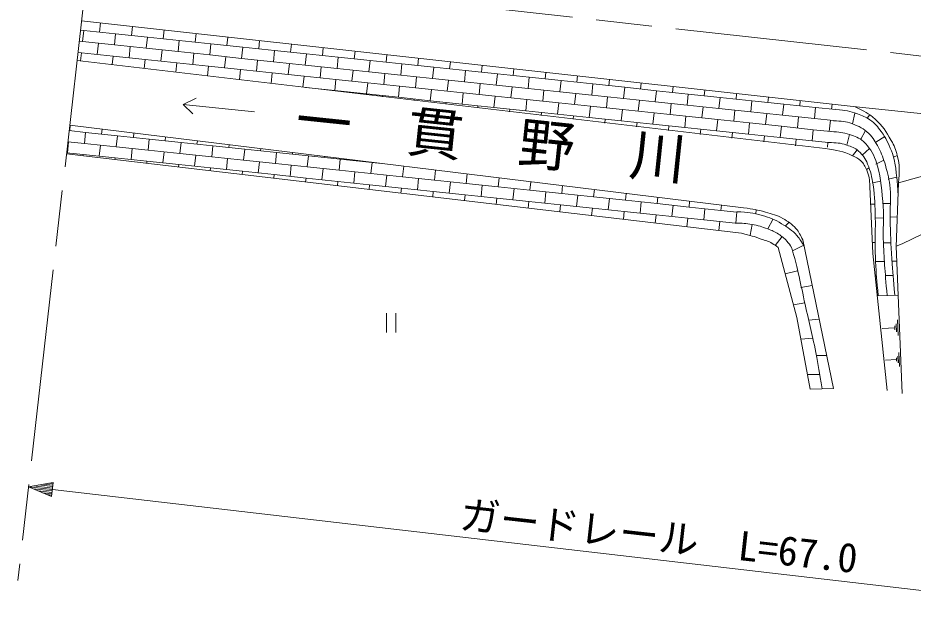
# Model space of a CAD drawing. Units: millimetres, scale not verified. Extents: x 40000 to 680000, y 20000 to 380000.
# Drawn here: x 72128 to 128085, y 241360 to 278259 of the extents above; entities that cross this region are included whole.
import ezdxf
from ezdxf.enums import TextEntityAlignment as Align

# ---------------------------------------------------------------- set-up
doc = ezdxf.new("R2010")
doc.units = ezdxf.units.MM
doc.header["$LTSCALE"] = 1000
doc.linetypes.add('CHAIN', pattern=[18.5, 12, -1.5, 3.5, -1.5])
for name, color, linetype, lineweight in [('M-BGD', 7, 'Continuous', 13), ('M-BMK', 2, 'CHAIN', 13), ('M-STR-HTXT', 7, 'Continuous', 13)]:
    doc.layers.add(name, color=color, linetype=linetype, lineweight=lineweight)
doc.styles.add('ＭＳ ゴシック', font='')
doc.styles.get('ＭＳ ゴシック').set_extended_font_data('MS Gothic')

msp = doc.modelspace()

# ---------------------------------------------------------------- linework, layer by layer
at = {"layer": 'M-BGD'}
for p, q in [((124338, 272710), (76110, 278077)), ((77237, 277367), (77297, 277945)), ((79226, 277158), (79285, 277724)), ((76044, 277493), (76242, 277472)), ((76169, 276776), (76242, 277472)), ((76242, 277472), (78231, 277263)), ((78158, 276567), (78231, 277263)), ((78231, 277263), (80220, 277054)), ((80147, 276358), (80220, 277054)), ((80220, 277054), (82209, 276845)), ((81215, 276949), (81273, 277503)), ((83204, 276740), (83261, 277282)), ((85193, 276531), (85249, 277060)), ((75965, 276797), (76169, 276776)), ((76169, 276776), (78158, 276567)), ((77090, 275975), (77164, 276671)), ((78158, 276567), (80147, 276358)), ((79079, 275766), (79153, 276462)), ((82136, 276149), (82209, 276845)), ((82209, 276845), (84198, 276636)), ((84125, 275940), (84198, 276636)), ((84198, 276636), (86187, 276427)), ((87182, 276322), (87236, 276839)), ((89171, 276113), (89224, 276618)), ((75886, 276102), (76096, 276080)), ((76043, 275572), (76096, 276080)), ((76096, 276080), (78085, 275871)), ((78029, 275336), (78085, 275871)), ((78085, 275871), (80074, 275661)), ((80147, 276358), (82136, 276149)), ((81068, 275557), (81142, 276253)), ((82136, 276149), (84125, 275940)), ((83058, 275348), (83131, 276044)), ((84125, 275940), (86114, 275730)), ((86114, 275730), (86187, 276427)), ((86187, 276427), (88176, 276218)), ((88103, 275521), (88176, 276218)), ((88176, 276218), (90166, 276009)), ((90092, 275312), (90166, 276009)), ((90166, 276009), (92155, 275799)), ((91160, 275904), (91212, 276397)), ((93149, 275695), (93200, 276176)), ((95138, 275486), (95187, 275954)), ((75828, 275598), (122587, 270098)), ((80015, 275101), (80074, 275661)), ((80074, 275661), (82063, 275452)), ((82001, 274865), (82063, 275452)), ((82063, 275452), (84052, 275243)), ((85047, 275139), (85120, 275835)), ((86114, 275730), (88103, 275521)), ((87036, 274930), (87109, 275626)), ((88103, 275521), (90092, 275312)), ((89025, 274721), (89098, 275417)), ((90092, 275312), (92081, 275103)), ((92081, 275103), (92155, 275799)), ((92155, 275799), (94144, 275590)), ((94070, 274894), (94144, 275590)), ((94144, 275590), (96133, 275381)), ((96059, 274685), (96133, 275381)), ((96133, 275381), (98122, 275172)), ((97127, 275277), (97175, 275733)), ((99116, 275068), (99163, 275512)), ((83987, 274629), (84052, 275243)), ((84052, 275243), (86041, 275034)), ((85974, 274394), (86041, 275034)), ((86041, 275034), (88030, 274825)), ((87960, 274158), (88030, 274825)), ((88030, 274825), (90019, 274616)), ((91014, 274512), (91087, 275208)), ((92081, 275103), (94070, 274894)), ((93003, 274303), (93076, 274999)), ((94070, 274894), (96059, 274685)), ((94992, 274094), (95065, 274790)), ((98049, 274476), (98122, 275172)), ((98122, 275172), (100111, 274963)), ((100038, 274267), (100111, 274963)), ((100111, 274963), (102100, 274754)), ((101105, 274859), (101151, 275291)), ((102027, 274058), (102100, 274754)), ((102100, 274754), (104089, 274545)), ((103094, 274650), (103138, 275069)), ((105083, 274441), (105126, 274848)), ((89946, 273922), (90019, 274616)), ((90019, 274616), (92008, 274407)), ((91935, 273711), (92008, 274407)), ((92008, 274407), (93997, 274198)), ((93924, 273502), (93997, 274198)), ((93997, 274198), (95986, 273989)), ((96059, 274685), (98049, 274476)), ((96981, 273884), (97054, 274581)), ((98049, 274476), (100038, 274267)), ((98970, 273675), (99043, 274372)), ((100038, 274267), (102027, 274058)), ((104016, 273849), (104089, 274545)), ((104089, 274545), (106078, 274336)), ((106005, 273640), (106078, 274336)), ((106078, 274336), (108067, 274127)), ((107072, 274232), (107114, 274627)), ((109061, 274022), (109102, 274406)), ((90103, 273904), (91935, 273711)), ((90939, 273804), (90941, 273816)), ((91935, 273711), (93924, 273502)), ((95913, 273293), (95986, 273989)), ((95986, 273989), (97975, 273780)), ((97902, 273084), (97975, 273780)), ((97975, 273780), (99964, 273571)), ((100959, 273466), (101032, 274163)), ((102027, 274058), (104016, 273849)), ((102948, 273257), (103021, 273953)), ((104016, 273849), (106005, 273640)), ((104937, 273048), (105010, 273744)), ((106005, 273640), (107994, 273431)), ((107994, 273431), (108067, 274127)), ((108067, 274127), (110056, 273918)), ((109983, 273222), (110056, 273918)), ((110056, 273918), (112045, 273709)), ((111050, 273813), (111089, 274185)), ((111972, 273013), (112045, 273709)), ((112045, 273709), (114034, 273500)), ((113040, 273604), (113077, 273963)), ((115029, 273395), (115065, 273742)), ((82455, 272844), (83263, 273238)), ((92926, 273569), (92930, 273606)), ((93924, 273502), (95913, 273293)), ((94912, 273333), (94919, 273397)), ((95913, 273293), (97902, 273084)), ((96898, 273097), (96908, 273188)), ((97902, 273084), (99891, 272875)), ((99891, 272875), (99964, 273571)), ((99964, 273571), (101953, 273362)), ((101880, 272666), (101953, 273362)), ((101953, 273362), (103942, 273153)), ((103869, 272457), (103942, 273153)), ((103942, 273153), (105932, 272944)), ((106926, 272839), (106999, 273535)), ((107994, 273431), (109983, 273222)), ((108915, 272630), (108988, 273326)), ((109983, 273222), (111972, 273013)), ((110904, 272421), (110977, 273117)), ((113961, 272804), (114034, 273500)), ((114034, 273500), (116023, 273291)), ((115950, 272595), (116023, 273291)), ((116023, 273291), (118012, 273082)), ((117018, 273186), (117053, 273521)), ((117939, 272386), (118012, 273082)), ((118012, 273082), (120001, 272873)), ((119007, 272977), (119041, 273300)), ((120996, 272768), (121028, 273079)), ((86910, 272378), (82455, 272844)), ((82455, 272844), (83056, 272254)), ((98884, 272861), (98897, 272979)), ((99891, 272875), (101880, 272666)), ((100871, 272626), (100886, 272770)), ((101880, 272666), (103869, 272457)), ((102857, 272390), (102875, 272561)), ((105858, 272248), (105932, 272944)), ((105932, 272944), (107921, 272735)), ((107847, 272039), (107921, 272735)), ((107921, 272735), (109910, 272526)), ((109836, 271829), (109910, 272526)), ((109910, 272526), (111899, 272317)), ((111972, 273013), (113961, 272804)), ((112893, 272212), (112966, 272908)), ((113961, 272804), (115950, 272595)), ((114882, 272003), (114955, 272699)), ((115950, 272595), (117939, 272386)), ((119928, 272177), (120001, 272873)), ((120001, 272873), (121990, 272664)), ((121917, 271967), (121990, 272664)), ((121990, 272664), (123262, 272530)), ((122985, 272559), (123016, 272857)), ((124338, 272710), (142104, 270927)), ((103869, 272457), (105858, 272248)), ((104843, 272154), (104864, 272352)), ((105858, 272248), (107847, 272039)), ((106829, 271919), (106853, 272143)), ((107847, 272039), (109836, 271829)), ((111825, 271620), (111899, 272317)), ((111899, 272317), (113888, 272108)), ((113815, 271411), (113888, 272108)), ((113888, 272108), (115877, 271898)), ((116871, 271794), (116944, 272490)), ((117939, 272386), (119928, 272177)), ((118860, 271585), (118933, 272281)), ((119928, 272177), (121917, 271967)), ((120849, 271376), (120923, 272072)), ((121917, 271967), (123108, 271842)), ((124441, 272304), (124289, 271637)), ((125362, 272180), (125206, 271982)), ((117490, 266389), (75367, 271547)), ((75367, 271209), (75402, 271543)), ((108816, 271683), (108842, 271934)), ((109836, 271829), (111825, 271620)), ((110802, 271447), (110831, 271725)), ((111825, 271620), (113815, 271411)), ((112788, 271212), (112820, 271516)), ((113815, 271411), (115804, 271202)), ((115804, 271202), (115877, 271898)), ((115877, 271898), (117866, 271689)), ((117793, 270993), (117866, 271689)), ((117866, 271689), (119855, 271480)), ((119782, 270784), (119855, 271480)), ((119855, 271480), (121844, 271271)), ((122838, 271167), (122912, 271863)), ((75329, 271213), (76361, 271104)), ((76288, 270408), (76361, 271104)), ((76361, 271104), (78350, 270895)), ((77356, 271000), (77387, 271300)), ((78277, 270199), (78350, 270895)), ((78350, 270895), (80339, 270686)), ((79345, 270791), (79373, 271057)), ((114774, 270976), (114809, 271307)), ((115804, 271202), (117793, 270993)), ((116760, 270740), (116798, 271098)), ((117793, 270993), (119782, 270784)), ((118747, 270504), (118787, 270889)), ((121771, 270575), (121844, 271271)), ((121844, 271271), (122954, 271155)), ((124110, 270963), (123934, 270305)), ((125095, 271182), (124825, 270684)), ((126311, 270840), (125758, 270481)), ((75220, 269817), (75293, 270513)), ((75250, 270517), (76288, 270408)), ((76288, 270408), (78277, 270199)), ((77209, 269607), (77282, 270304)), ((80266, 269990), (80339, 270686)), ((80339, 270686), (82328, 270477)), ((81334, 270582), (81358, 270814)), ((82255, 269781), (82328, 270477)), ((82328, 270477), (84317, 270268)), ((83323, 270373), (83344, 270570)), ((85312, 270164), (85329, 270327)), ((119782, 270784), (121771, 270575)), ((120733, 270269), (120776, 270680)), ((121771, 270575), (122800, 270467)), ((122734, 270175), (122765, 270471)), ((75165, 269767), (117363, 264795)), ((75171, 269822), (76215, 269712)), ((78277, 270199), (80266, 269990)), ((79198, 269398), (79272, 270095)), ((80266, 269990), (82255, 269781)), ((81187, 269189), (81261, 269886)), ((82255, 269781), (84244, 269572)), ((84244, 269572), (84317, 270268)), ((84317, 270268), (86306, 270059)), ((86233, 269363), (86306, 270059)), ((86306, 270059), (88295, 269850)), ((87301, 269955), (87314, 270084)), ((88222, 269154), (88295, 269850)), ((88295, 269850), (90284, 269641)), ((89290, 269745), (89300, 269841)), ((124580, 270011), (124304, 269635)), ((125351, 270087), (124909, 269687)), ((134233, 269981), (127173, 267938)), ((76208, 269644), (76215, 269712)), ((76215, 269712), (78204, 269503)), ((78194, 269410), (78204, 269503)), ((78204, 269503), (80193, 269294)), ((80180, 269176), (80193, 269294)), ((80193, 269294), (82182, 269085)), ((83176, 268980), (83250, 269676)), ((84244, 269572), (86233, 269363)), ((85165, 268771), (85239, 269467)), ((86233, 269363), (88222, 269154)), ((87155, 268562), (87228, 269258)), ((88222, 269154), (90211, 268945)), ((90211, 268945), (90284, 269641)), ((90284, 269641), (92273, 269432)), ((91279, 269536), (91285, 269598)), ((92200, 268736), (92273, 269432)), ((92273, 269432), (94263, 269223)), ((93268, 269327), (93271, 269355)), ((94189, 268527), (94263, 269223)), ((94263, 269223), (94858, 269160)), ((126263, 269368), (125752, 269120)), ((127099, 269650), (126851, 269555)), ((82167, 268942), (82182, 269085)), ((82182, 269085), (84171, 268876)), ((84153, 268708), (84171, 268876)), ((84171, 268876), (86160, 268667)), ((86140, 268474), (86160, 268667)), ((86160, 268667), (88149, 268458)), ((89144, 268353), (89217, 269049)), ((90211, 268945), (92200, 268736)), ((91133, 268144), (91206, 268840)), ((92200, 268736), (94189, 268527)), ((93122, 267935), (93195, 268631)), ((96178, 268318), (96249, 268990)), ((98167, 268109), (98235, 268747)), ((125346, 268894), (125164, 268774)), ((88126, 268240), (88149, 268458)), ((88149, 268458), (90138, 268249)), ((90113, 268006), (90138, 268249)), ((90138, 268249), (92127, 268040)), ((92099, 267772), (92127, 268040)), ((92127, 268040), (94116, 267830)), ((94189, 268527), (96178, 268318)), ((95111, 267726), (95184, 268422)), ((96178, 268318), (98167, 268109)), ((97100, 267517), (97173, 268213)), ((98167, 268109), (100156, 267899)), ((100156, 267899), (100220, 268504)), ((102146, 267690), (102205, 268260)), ((126071, 268061), (125552, 267953)), ((127060, 268308), (126529, 268177)), ((94085, 267538), (94116, 267830)), ((94116, 267830), (96105, 267621)), ((96072, 267304), (96105, 267621)), ((96105, 267621), (98094, 267412)), ((99089, 267308), (99162, 268004)), ((100156, 267899), (102146, 267690)), ((101078, 267099), (101151, 267795)), ((102146, 267690), (104135, 267481)), ((103067, 266890), (103140, 267586)), ((104135, 267481), (104191, 268017)), ((104135, 267481), (106124, 267272)), ((106124, 267272), (106176, 267774)), ((108113, 267063), (108162, 267531)), ((125563, 263532), (125382, 267716)), ((127173, 267938), (127027, 263938)), ((98058, 267070), (98094, 267412)), ((98094, 267412), (100083, 267203)), ((100045, 266836), (100083, 267203)), ((100083, 267203), (102072, 266994)), ((102031, 266602), (102072, 266994)), ((102072, 266994), (104061, 266785)), ((105056, 266681), (105129, 267377)), ((106124, 267272), (108113, 267063)), ((107045, 266472), (107118, 267168)), ((108113, 267063), (110102, 266854)), ((109034, 266263), (109107, 266959)), ((110102, 266854), (110147, 267288)), ((112091, 266645), (112133, 267045)), ((127403, 264126), (133441, 267112)), ((104018, 266368), (104061, 266785)), ((104061, 266785), (106050, 266576)), ((106004, 266134), (106050, 266576)), ((106050, 266576), (108039, 266367)), ((107990, 265900), (108039, 266367)), ((108039, 266367), (110029, 266158)), ((110102, 266854), (112091, 266645)), ((111023, 266054), (111096, 266750)), ((112091, 266645), (114080, 266436)), ((113012, 265844), (113085, 266541)), ((114080, 266436), (114118, 266802)), ((114080, 266436), (116069, 266227)), ((116069, 266227), (116104, 266558)), ((125696, 266616), (125429, 266617)), ((126663, 266656), (126193, 266649)), ((109977, 265666), (110029, 266158)), ((110029, 266158), (112018, 265949)), ((111963, 265432), (112018, 265949)), ((112018, 265949), (114007, 265740)), ((115001, 265635), (115074, 266332)), ((116069, 266227), (117071, 266122)), ((117041, 265909), (117012, 265435)), ((117041, 265906), (117063, 266123)), ((118280, 266265), (118245, 266009)), ((126635, 265801), (127096, 265821)), ((113950, 265198), (114007, 265740)), ((114007, 265740), (115996, 265531)), ((115936, 264964), (115996, 265531)), ((115996, 265531), (116973, 265428)), ((118020, 265349), (117900, 264670)), ((119316, 265664), (118998, 265070)), ((120331, 265491), (120089, 265229)), ((125720, 265731), (126214, 265759)), ((119896, 264600), (119454, 264027)), ((121186, 264379), (123103, 255099)), ((125705, 264208), (125534, 264208)), ((126234, 264205), (126701, 264205)), ((127025, 263986), (127403, 264126)), ((120808, 259533), (119649, 263900)), ((121253, 264055), (120538, 263697)), ((127410, 254781), (127025, 263986)), ((126455, 254966), (125563, 263532)), ((125741, 263027), (126283, 263027)), ((126775, 263050), (127064, 263050)), ((120862, 262439), (120083, 262265)), ((125710, 262121), (125791, 262121)), ((126354, 262147), (126828, 262147)), ((121776, 261525), (121073, 261414)), ((127153, 260933), (125840, 260878)), ((121321, 260435), (120601, 260313)), ((95159, 259793), (95159, 258593)), ((95759, 259793), (95759, 258593)), ((121654, 255054), (120808, 259533)), ((122209, 259427), (121577, 259361)), ((127029, 259133), (127050, 258639)), ((127118, 259384), (127159, 258397)), ((126941, 258882), (126151, 258849)), ((126936, 259005), (126946, 258758)), ((121824, 258235), (121064, 258175)), ((122027, 257161), (122675, 257161)), ((127048, 256897), (126357, 256868)), ((127044, 257005), (127053, 256789)), ((127126, 257116), (127144, 256684)), ((127203, 257336), (127239, 256472)), ((121482, 255964), (122237, 255964)), ((123103, 255099), (121654, 255054))]:
    msp.add_line(p, q, dxfattribs=at)
for points, knots in [([(123265, 272546), (123879, 272464), (124104, 272454), (124601, 272261), (124920, 272137), (125110, 272076), (125389, 271878), (125710, 271648), (125855, 271467), (126093, 271152), (126414, 270728), (126518, 270437), (126729, 269948), (126832, 269708), (126864, 269563), (126922, 269308), (126999, 268970), (127009, 268773), (127050, 268428), (127108, 267953), (127113, 267791), (127146, 267207)], [0, 0, 0, 0, 1, 1, 1, 2, 2, 2, 3, 3, 3, 4, 4, 4, 5, 5, 5, 6, 6, 6, 7, 7, 7, 7]), ([(124462, 272698), (125045, 272427), (125281, 272306), (125713, 271928), (126202, 271501), (126382, 271159), (126716, 270602), (126922, 270258), (126991, 270036), (127099, 269650), (127281, 269005), (127221, 268692), (127173, 267938)], [0, 0, 0, 0, 1, 1, 1, 2, 2, 2, 3, 3, 3, 4, 4, 4, 4]), ([(123105, 271828), (123628, 271806), (123848, 271797), (124289, 271637), (124726, 271479), (124972, 271347), (125314, 271031), (125622, 270747), (125725, 270517), (125920, 270146), (126136, 269735), (126228, 269488), (126355, 269042), (126514, 268488), (126602, 268171), (126651, 267597), (126714, 266859), (126635, 266441), (126651, 265701), (126671, 264720), (126697, 264170), (126761, 263191), (126818, 262304), (126844, 262014), (126947, 260922)], [0, 0, 0, 0, 1, 1, 1, 2, 2, 2, 3, 3, 3, 4, 4, 4, 5, 5, 5, 6, 6, 6, 7, 7, 7, 8, 8, 8, 8]), ([(122953, 271152), (123475, 271117), (123678, 271114), (124110, 270963), (124469, 270838), (124704, 270789), (124980, 270528), (125382, 270148), (125554, 269855), (125747, 269337), (126101, 268389), (126074, 267791), (126190, 266786), (126294, 265888), (126193, 265375), (126221, 264471), (126266, 263073), (126317, 262609), (126461, 260899)], [0, 0, 0, 0, 1, 1, 1, 2, 2, 2, 3, 3, 3, 4, 4, 4, 5, 5, 5, 6, 6, 6, 6]), ([(122800, 270468), (123308, 270447), (123512, 270456), (123934, 270305), (124241, 270196), (124434, 270146), (124680, 269932), (124970, 269681), (125090, 269478), (125239, 269124), (125444, 268638), (125497, 268338), (125580, 267816), (125708, 267010), (125696, 266547), (125720, 265731), (125740, 265051), (125699, 264670), (125710, 263990), (125716, 263614), (125724, 263403), (125741, 263027), (125778, 262187), (125812, 261911), (125907, 260881)], [0, 0, 0, 0, 1, 1, 1, 2, 2, 2, 3, 3, 3, 4, 4, 4, 5, 5, 5, 6, 6, 6, 7, 7, 7, 8, 8, 8, 8]), ([(122587, 270098), (123373, 269957), (123688, 269957), (124304, 269635), (124509, 269527), (124643, 269488), (124813, 269331), (125015, 269146), (125075, 268987), (125189, 268737), (125358, 268368), (125351, 268169), (125382, 267716)], [0, 0, 0, 0, 1, 1, 1, 2, 2, 2, 3, 3, 3, 4, 4, 4, 4]), ([(117490, 266389), (118128, 266296), (118332, 266273), (118852, 266120), (119288, 265992), (119550, 265945), (119943, 265717), (120292, 265516), (120501, 265398), (120759, 265089), (120966, 264841), (121037, 264709), (121186, 264379)], [0, 0, 0, 0, 1, 1, 1, 2, 2, 2, 3, 3, 3, 4, 4, 4, 4]), ([(117074, 266143), (117787, 266097), (118049, 266091), (118641, 265913), (119140, 265762), (119424, 265661), (119868, 265388), (120269, 265140), (120519, 265010), (120821, 264649), (121030, 264399), (121108, 264278), (121275, 263950)], [0, 0, 0, 0, 1, 1, 1, 2, 2, 2, 3, 3, 3, 4, 4, 4, 4]), ([(116973, 265431), (117455, 265424), (117617, 265423), (118020, 265349), (118411, 265278), (118628, 265214), (118998, 265070), (119270, 264964), (119427, 264905), (119669, 264741), (119887, 264593), (120010, 264503), (120187, 264306), (120328, 264148), (120377, 264077), (120507, 263867)], [0, 0, 0, 0, 1, 1, 1, 2, 2, 2, 3, 3, 3, 4, 4, 4, 5, 5, 5, 5]), ([(117363, 264795), (117947, 264642), (118119, 264606), (118586, 264434), (118858, 264334), (119024, 264305), (119274, 264159), (119427, 264069), (119487, 264030), (119649, 263900)], [0, 0, 0, 0, 1, 1, 1, 2, 2, 2, 3, 3, 3, 3]), ([(120507, 263867), (120707, 263128), (120760, 262931), (120904, 262326), (121067, 261646), (121134, 261260), (121284, 260577), (121561, 259312), (121758, 258612), (122001, 257341), (122170, 256459), (122222, 256168), (122396, 255077)], [0, 0, 0, 0, 1, 1, 1, 2, 2, 2, 3, 3, 3, 4, 4, 4, 4])]:
    msp.add_open_spline(points, degree=3, knots=knots, dxfattribs=at)
at = {"layer": 'M-BMK'}
for p, q in [((76479, 281680), (144468, 274103)), ((76429, 280881), (72128, 243077))]:
    msp.add_line(p, q, dxfattribs=at)
at = {"layer": 'M-STR-HTXT'}
for p, q in [((72797, 248948), (74339, 249222)), ((73414, 249057), (74308, 248953)), ((74318, 249043), (73722, 249112)), ((74031, 249167), (74329, 249132)), ((74235, 248328), (74339, 249222)), ((72797, 248948), (74235, 248328)), ((72797, 248948), (74287, 248775)), ((74277, 248685), (73085, 248824)), ((74298, 248864), (73106, 249002)), ((73373, 248700), (74267, 248596)), ((74256, 248506), (73660, 248576)), ((73948, 248452), (74246, 248417)), ((74287, 248775), (138164, 241360))]:
    msp.add_line(p, q, dxfattribs=at)

# ---------------------------------------------------------------- texts
at = {"layer": 'M-BGD', "style": 'ＭＳ ゴシック'}
msp.add_text('一\u3000貫\u3000野\u3000川', height=2566, rotation=354.017, dxfattribs=at).set_placement((101487, 268642), align=Align.BOTTOM_CENTER)
at = {"layer": 'M-STR-HTXT', "style": 'ＭＳ ゴシック'}
msp.add_text('ガードレール\u3000L=67.0', height=1833, rotation=353.588, dxfattribs=at).set_placement((112029, 244393), align=Align.BOTTOM_CENTER)

doc.saveas('drawing.dxf')
